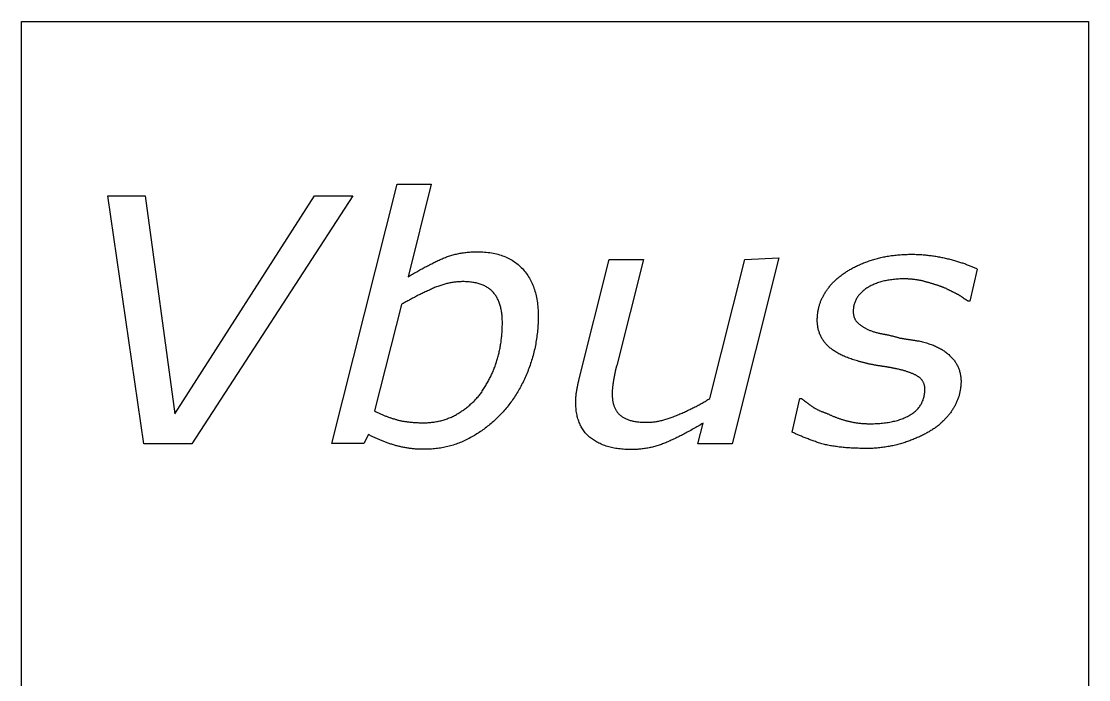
# Model space of a CAD drawing. Extents: x 0.06 to 4.03, y 0.06 to 10.05.
# Drawn here: x 0.061 to 2.026, y 7.931 to 9.143 of the extents above; entities that cross this region are included whole.
import ezdxf

# ---------------------------------------------------------------- set-up
doc = ezdxf.new("R2010")
doc.units = 0
doc.layers.add('CAPA_1', color=7, linetype='CONTINUOUS')

msp = doc.modelspace()

# ---------------------------------------------------------------- linework, layer by layer
at = {"layer": 'CAPA_1', "color": 7}
for points in [[(0.0615, 9.143), (2.0257, 9.143), (2.0257, 0.0605), (0.0615, 0.0605)], [(0.6715, 8.8219), (0.3752, 8.3655), (0.2869, 8.3655), (0.2207, 8.8219), (0.2896, 8.8219), (0.3441, 8.4209), (0.6009, 8.8219)]]:
    msp.add_lwpolyline(points, close=True, dxfattribs=at)
for points in [[(0.7002, 8.3825), (0.6919, 8.3663), (0.633, 8.3663), (0.7531, 8.8432), (0.8159, 8.8432), (0.7731, 8.6728)], [(0.7731, 8.6728), (0.7751, 8.674), (0.7771, 8.6752), (0.7791, 8.6764), (0.7811, 8.6776), (0.7831, 8.6788), (0.7851, 8.6799), (0.7871, 8.6811), (0.7891, 8.6822), (0.7911, 8.6834), (0.7931, 8.6845), (0.795, 8.6856), (0.797, 8.6867), (0.799, 8.6878), (0.801, 8.6888), (0.8029, 8.6899), (0.8049, 8.691), (0.8068, 8.692), (0.8088, 8.693), (0.8108, 8.694), (0.8127, 8.695), (0.8147, 8.696), (0.8166, 8.697), (0.8186, 8.698), (0.8205, 8.699), (0.8224, 8.6999), (0.8244, 8.7008), (0.8263, 8.7018), (0.8282, 8.7027), (0.8302, 8.7036), (0.8321, 8.7045), (0.834, 8.7054)], [(0.834, 8.7054), (0.8359, 8.7062), (0.8379, 8.7071), (0.8398, 8.7079), (0.8418, 8.7086), (0.8438, 8.7094), (0.8458, 8.7101), (0.8478, 8.7108), (0.8498, 8.7115), (0.8518, 8.7121), (0.8539, 8.7127), (0.856, 8.7133), (0.858, 8.7138), (0.8601, 8.7144), (0.8623, 8.7148), (0.8644, 8.7153), (0.8665, 8.7158), (0.8687, 8.7162), (0.8708, 8.7165), (0.873, 8.7169), (0.8752, 8.7172), (0.8774, 8.7175), (0.8796, 8.7178), (0.8819, 8.718), (0.8841, 8.7182), (0.8864, 8.7184), (0.8886, 8.7186), (0.8909, 8.7187), (0.8932, 8.7188), (0.8955, 8.7189), (0.8979, 8.7189), (0.9002, 8.7189)], [(0.9002, 8.7189), (0.9037, 8.7189), (0.9071, 8.7188), (0.9105, 8.7186), (0.9139, 8.7184), (0.9171, 8.7181), (0.9204, 8.7178), (0.9235, 8.7174), (0.9266, 8.7169), (0.9297, 8.7163), (0.9327, 8.7157), (0.9357, 8.715), (0.9386, 8.7143), (0.9414, 8.7135), (0.9442, 8.7126), (0.9469, 8.7117), (0.9496, 8.7107), (0.9523, 8.7096), (0.9548, 8.7085), (0.9574, 8.7073), (0.9598, 8.7061), (0.9623, 8.7047), (0.9646, 8.7033), (0.9669, 8.7019), (0.9692, 8.7004), (0.9714, 8.6988), (0.9735, 8.6972), (0.9756, 8.6955), (0.9777, 8.6937), (0.9797, 8.6919), (0.9816, 8.69), (0.9835, 8.688)], [(1.0875, 8.4824), (1.1433, 8.7047), (1.2062, 8.7047), (1.1571, 8.5099)], [(1.4557, 8.7079), (1.3694, 8.3655), (1.3065, 8.3655), (1.3162, 8.4035)], [(1.3286, 8.4491), (1.3928, 8.7047), (1.4557, 8.7079)], [(1.5714, 8.6763), (1.5728, 8.6774), (1.5742, 8.6784), (1.5757, 8.6794), (1.5771, 8.6805), (1.5786, 8.6815), (1.5801, 8.6824), (1.5817, 8.6834), (1.5832, 8.6844), (1.5848, 8.6853), (1.5864, 8.6863), (1.5881, 8.6872), (1.5897, 8.6881), (1.5914, 8.6891), (1.5931, 8.6899), (1.5949, 8.6908), (1.5966, 8.6917), (1.5984, 8.6926), (1.6002, 8.6934), (1.602, 8.6943), (1.6039, 8.6951), (1.6058, 8.6959), (1.6077, 8.6967), (1.6096, 8.6975), (1.6116, 8.6983), (1.6135, 8.6991), (1.6155, 8.6998), (1.6176, 8.7006), (1.6196, 8.7013), (1.6217, 8.7021), (1.6238, 8.7028), (1.6259, 8.7035)], [(1.6259, 8.7035), (1.6281, 8.7042), (1.6302, 8.7048), (1.6324, 8.7055), (1.6346, 8.7061), (1.6368, 8.7067), (1.639, 8.7073), (1.6412, 8.7078), (1.6435, 8.7084), (1.6458, 8.7089), (1.648, 8.7094), (1.6503, 8.7098), (1.6526, 8.7103), (1.655, 8.7107), (1.6573, 8.7111), (1.6597, 8.7115), (1.662, 8.7118), (1.6644, 8.7121), (1.6668, 8.7124), (1.6693, 8.7127), (1.6717, 8.713), (1.6741, 8.7132), (1.6766, 8.7134), (1.6791, 8.7136), (1.6816, 8.7138), (1.6841, 8.7139), (1.6866, 8.7141), (1.6892, 8.7142), (1.6917, 8.7142), (1.6943, 8.7143), (1.6969, 8.7143), (1.6995, 8.7143)], [(1.6995, 8.7143), (1.7016, 8.7143), (1.7038, 8.7143), (1.706, 8.7143), (1.7081, 8.7142), (1.7103, 8.7141), (1.7124, 8.714), (1.7146, 8.7139), (1.7167, 8.7138), (1.7189, 8.7137), (1.721, 8.7135), (1.7232, 8.7133), (1.7253, 8.7131), (1.7275, 8.7129), (1.7296, 8.7127), (1.7318, 8.7124), (1.7339, 8.7122), (1.7361, 8.7119), (1.7382, 8.7116), (1.7404, 8.7113), (1.7425, 8.711), (1.7446, 8.7106), (1.7468, 8.7102), (1.7489, 8.7099), (1.7511, 8.7095), (1.7532, 8.709), (1.7553, 8.7086), (1.7575, 8.7082), (1.7596, 8.7077), (1.7618, 8.7072), (1.7639, 8.7067), (1.766, 8.7062)], [(1.766, 8.7062), (1.7682, 8.7057), (1.7703, 8.7051), (1.7724, 8.7046), (1.7745, 8.7041), (1.7765, 8.7035), (1.7785, 8.7029), (1.7805, 8.7024), (1.7825, 8.7018), (1.7844, 8.7012), (1.7863, 8.7007), (1.7882, 8.7001), (1.7901, 8.6995), (1.7919, 8.6989), (1.7937, 8.6983), (1.7955, 8.6977), (1.7973, 8.6971), (1.799, 8.6965), (1.8007, 8.6958), (1.8024, 8.6952), (1.804, 8.6946), (1.8057, 8.6939), (1.8073, 8.6933), (1.8088, 8.6926), (1.8104, 8.692), (1.8119, 8.6913), (1.8134, 8.6906), (1.8149, 8.69), (1.8164, 8.6893), (1.8178, 8.6886), (1.8192, 8.6879), (1.8205, 8.6872)], [(0.9835, 8.688), (0.9853, 8.686), (0.9871, 8.6839), (0.9888, 8.6818), (0.9905, 8.6796), (0.9921, 8.6774), (0.9937, 8.6751), (0.9951, 8.6727), (0.9966, 8.6704), (0.9979, 8.6679), (0.9992, 8.6654), (1.0005, 8.6629), (1.0017, 8.6603), (1.0028, 8.6577), (1.0038, 8.655), (1.0048, 8.6522), (1.0058, 8.6494), (1.0067, 8.6465), (1.0075, 8.6436), (1.0082, 8.6407), (1.0089, 8.6377), (1.0096, 8.6346), (1.0101, 8.6315), (1.0106, 8.6283), (1.0111, 8.6251), (1.0115, 8.6219), (1.0118, 8.6185), (1.0121, 8.6152), (1.0123, 8.6117), (1.0125, 8.6083), (1.0126, 8.6047), (1.0126, 8.6011)], [(1.8205, 8.6872), (1.8072, 8.6283), (1.8038, 8.6283)], [(0.8738, 8.664), (0.872, 8.664), (0.8702, 8.6639), (0.8684, 8.6638), (0.8666, 8.6637), (0.8648, 8.6636), (0.863, 8.6635), (0.8612, 8.6633), (0.8593, 8.6631), (0.8575, 8.6628), (0.8557, 8.6626), (0.8539, 8.6623), (0.852, 8.6619), (0.8502, 8.6616), (0.8483, 8.6612), (0.8465, 8.6608), (0.8446, 8.6604), (0.8428, 8.6599), (0.8409, 8.6594), (0.839, 8.6589), (0.8372, 8.6583), (0.8353, 8.6577), (0.8334, 8.6571), (0.8315, 8.6565), (0.8296, 8.6558), (0.8277, 8.6551), (0.8258, 8.6544), (0.8239, 8.6537), (0.822, 8.6529), (0.8201, 8.6521), (0.8182, 8.6513), (0.8163, 8.6504)], [(0.9293, 8.645), (0.9282, 8.6462), (0.927, 8.6473), (0.9258, 8.6485), (0.9245, 8.6496), (0.9232, 8.6506), (0.9218, 8.6516), (0.9204, 8.6526), (0.919, 8.6535), (0.9175, 8.6544), (0.9159, 8.6553), (0.9144, 8.6561), (0.9127, 8.6568), (0.9111, 8.6576), (0.9094, 8.6583), (0.9076, 8.6589), (0.9058, 8.6595), (0.904, 8.6601), (0.9021, 8.6606), (0.9002, 8.6611), (0.8982, 8.6616), (0.8962, 8.662), (0.8942, 8.6624), (0.8921, 8.6627), (0.89, 8.663), (0.8878, 8.6633), (0.8856, 8.6635), (0.8833, 8.6637), (0.881, 8.6638), (0.8786, 8.6639), (0.8762, 8.664), (0.8738, 8.664)], [(1.5376, 8.6381), (1.5384, 8.6395), (1.5391, 8.6409), (1.5399, 8.6422), (1.5407, 8.6436), (1.5416, 8.645), (1.5424, 8.6463), (1.5433, 8.6476), (1.5442, 8.6489), (1.5452, 8.6503), (1.5461, 8.6516), (1.5471, 8.6528), (1.5481, 8.6541), (1.5491, 8.6554), (1.5501, 8.6566), (1.5512, 8.6579), (1.5523, 8.6591), (1.5534, 8.6603), (1.5545, 8.6616), (1.5557, 8.6628), (1.5569, 8.6639), (1.5581, 8.6651), (1.5593, 8.6663), (1.5606, 8.6675), (1.5618, 8.6686), (1.5631, 8.6697), (1.5645, 8.6709), (1.5658, 8.672), (1.5672, 8.6731), (1.5686, 8.6742), (1.57, 8.6753), (1.5714, 8.6763)], [(1.6864, 8.669), (1.6838, 8.669), (1.6811, 8.669), (1.6785, 8.6689), (1.6759, 8.6687), (1.6734, 8.6686), (1.6708, 8.6684), (1.6684, 8.6682), (1.6659, 8.6679), (1.6635, 8.6676), (1.6611, 8.6673), (1.6588, 8.667), (1.6564, 8.6666), (1.6541, 8.6662), (1.6519, 8.6657), (1.6497, 8.6652), (1.6475, 8.6647), (1.6453, 8.6641), (1.6432, 8.6635), (1.6411, 8.6629), (1.639, 8.6622), (1.637, 8.6615), (1.635, 8.6608), (1.6331, 8.6601), (1.6311, 8.6593), (1.6292, 8.6584), (1.6274, 8.6576), (1.6255, 8.6567), (1.6237, 8.6557), (1.622, 8.6548), (1.6203, 8.6538), (1.6186, 8.6527)], [(1.7262, 8.6636), (1.725, 8.6639), (1.7238, 8.6643), (1.7225, 8.6646), (1.7213, 8.6649), (1.72, 8.6652), (1.7188, 8.6655), (1.7175, 8.6658), (1.7163, 8.666), (1.715, 8.6663), (1.7138, 8.6665), (1.7125, 8.6668), (1.7112, 8.667), (1.71, 8.6672), (1.7087, 8.6674), (1.7074, 8.6676), (1.7061, 8.6677), (1.7048, 8.6679), (1.7035, 8.6681), (1.7022, 8.6682), (1.7009, 8.6683), (1.6996, 8.6685), (1.6983, 8.6686), (1.697, 8.6687), (1.6957, 8.6687), (1.6944, 8.6688), (1.6931, 8.6689), (1.6918, 8.6689), (1.6904, 8.669), (1.6891, 8.669), (1.6878, 8.669), (1.6864, 8.669)], [(1.76, 8.6527), (1.7591, 8.6531), (1.7581, 8.6534), (1.7572, 8.6538), (1.7562, 8.6541), (1.7552, 8.6545), (1.7543, 8.6548), (1.7533, 8.6552), (1.7523, 8.6555), (1.7512, 8.6559), (1.7502, 8.6562), (1.7492, 8.6566), (1.7481, 8.6569), (1.7471, 8.6573), (1.746, 8.6576), (1.7449, 8.658), (1.7438, 8.6583), (1.7427, 8.6587), (1.7416, 8.659), (1.7405, 8.6594), (1.7394, 8.6597), (1.7382, 8.6601), (1.7371, 8.6604), (1.7359, 8.6608), (1.7347, 8.6611), (1.7336, 8.6615), (1.7324, 8.6618), (1.7312, 8.6622), (1.7299, 8.6625), (1.7287, 8.6629), (1.7275, 8.6632), (1.7262, 8.6636)], [(0.8163, 8.6504), (0.8144, 8.6495), (0.8125, 8.6486), (0.8106, 8.6478), (0.8087, 8.6469), (0.8068, 8.646), (0.8049, 8.6451), (0.803, 8.6442), (0.8012, 8.6433), (0.7993, 8.6424), (0.7975, 8.6415), (0.7957, 8.6406), (0.7938, 8.6397), (0.792, 8.6388), (0.7902, 8.6379), (0.7884, 8.637), (0.7866, 8.636), (0.7848, 8.6351), (0.7831, 8.6342), (0.7813, 8.6333), (0.7795, 8.6323), (0.7778, 8.6314), (0.7761, 8.6305), (0.7743, 8.6295), (0.7726, 8.6286), (0.7709, 8.6276), (0.7692, 8.6267), (0.7675, 8.6257), (0.7658, 8.6248), (0.7641, 8.6238), (0.7624, 8.6229), (0.7608, 8.6219)], [(0.9467, 8.5888), (0.9467, 8.5911), (0.9466, 8.5934), (0.9465, 8.5957), (0.9464, 8.5979), (0.9463, 8.6001), (0.9461, 8.6023), (0.9458, 8.6044), (0.9455, 8.6065), (0.9452, 8.6085), (0.9449, 8.6105), (0.9445, 8.6125), (0.9441, 8.6145), (0.9436, 8.6164), (0.9432, 8.6183), (0.9426, 8.6201), (0.9421, 8.6219), (0.9415, 8.6237), (0.9408, 8.6254), (0.9402, 8.6272), (0.9395, 8.6288), (0.9387, 8.6305), (0.9379, 8.6321), (0.9371, 8.6336), (0.9363, 8.6352), (0.9354, 8.6367), (0.9345, 8.6382), (0.9335, 8.6396), (0.9325, 8.641), (0.9315, 8.6423), (0.9304, 8.6437), (0.9293, 8.645)], [(1.6186, 8.6527), (1.6169, 8.6517), (1.6153, 8.6506), (1.6137, 8.6495), (1.6123, 8.6483), (1.6108, 8.6472), (1.6094, 8.646), (1.6081, 8.6448), (1.6068, 8.6436), (1.6056, 8.6423), (1.6044, 8.6411), (1.6033, 8.6398), (1.6023, 8.6385), (1.6013, 8.6371), (1.6003, 8.6358), (1.5994, 8.6344), (1.5986, 8.633), (1.5978, 8.6315), (1.5971, 8.6301), (1.5964, 8.6286), (1.5958, 8.6271), (1.5952, 8.6256), (1.5947, 8.624), (1.5942, 8.6224), (1.5938, 8.6209), (1.5934, 8.6192), (1.5931, 8.6176), (1.5929, 8.6159), (1.5927, 8.6142), (1.5926, 8.6125), (1.5925, 8.6108), (1.5925, 8.609)], [(1.7874, 8.6392), (1.7867, 8.6395), (1.786, 8.6399), (1.7853, 8.6402), (1.7846, 8.6406), (1.7838, 8.641), (1.7831, 8.6414), (1.7823, 8.6418), (1.7815, 8.6421), (1.7807, 8.6425), (1.7799, 8.643), (1.7791, 8.6434), (1.7782, 8.6438), (1.7774, 8.6442), (1.7765, 8.6446), (1.7757, 8.6451), (1.7748, 8.6455), (1.7739, 8.6459), (1.773, 8.6464), (1.7721, 8.6468), (1.7711, 8.6473), (1.7702, 8.6478), (1.7692, 8.6482), (1.7682, 8.6487), (1.7673, 8.6492), (1.7663, 8.6497), (1.7652, 8.6502), (1.7642, 8.6507), (1.7632, 8.6512), (1.7621, 8.6517), (1.7611, 8.6522), (1.76, 8.6527)], [(1.5263, 8.5933), (1.5263, 8.5949), (1.5263, 8.5964), (1.5264, 8.598), (1.5264, 8.5995), (1.5266, 8.6011), (1.5267, 8.6026), (1.5268, 8.6041), (1.527, 8.6056), (1.5272, 8.6071), (1.5274, 8.6086), (1.5277, 8.6101), (1.528, 8.6116), (1.5283, 8.6131), (1.5286, 8.6145), (1.5289, 8.616), (1.5293, 8.6174), (1.5297, 8.6189), (1.5301, 8.6203), (1.5305, 8.6217), (1.531, 8.6231), (1.5315, 8.6245), (1.532, 8.6259), (1.5325, 8.6273), (1.5331, 8.6287), (1.5336, 8.6301), (1.5343, 8.6314), (1.5349, 8.6328), (1.5355, 8.6341), (1.5362, 8.6354), (1.5369, 8.6368), (1.5376, 8.6381)], [(1.8038, 8.6283), (1.8035, 8.6285), (1.8031, 8.6287), (1.8027, 8.6289), (1.8023, 8.6291), (1.8019, 8.6293), (1.8015, 8.6296), (1.8011, 8.6298), (1.8007, 8.6301), (1.8002, 8.6303), (1.7998, 8.6306), (1.7993, 8.6309), (1.7988, 8.6312), (1.7983, 8.6315), (1.7978, 8.6319), (1.7973, 8.6322), (1.7968, 8.6326), (1.7962, 8.6329), (1.7957, 8.6333), (1.7951, 8.6337), (1.7946, 8.6341), (1.794, 8.6345), (1.7934, 8.6349), (1.7928, 8.6353), (1.7921, 8.6358), (1.7915, 8.6362), (1.7908, 8.6367), (1.7902, 8.6372), (1.7895, 8.6376), (1.7888, 8.6381), (1.7881, 8.6386), (1.7874, 8.6392)], [(0.7608, 8.6219), (0.7116, 8.426)], [(1.5925, 8.609), (1.5925, 8.608), (1.5925, 8.607), (1.5926, 8.606), (1.5927, 8.605), (1.5928, 8.604), (1.5929, 8.603), (1.5931, 8.6021), (1.5933, 8.6012), (1.5935, 8.6003), (1.5938, 8.5994), (1.5941, 8.5985), (1.5944, 8.5977), (1.5947, 8.5968), (1.5951, 8.596), (1.5954, 8.5952), (1.5959, 8.5944), (1.5963, 8.5936), (1.5968, 8.5929), (1.5972, 8.5921), (1.5978, 8.5914), (1.5983, 8.5907), (1.5989, 8.59), (1.5995, 8.5894), (1.6001, 8.5887), (1.6007, 8.5881), (1.6014, 8.5875), (1.6021, 8.5869), (1.6028, 8.5863), (1.6036, 8.5857), (1.6044, 8.5852), (1.6052, 8.5846)], [(0.9373, 8.5207), (0.9379, 8.5227), (0.9385, 8.5248), (0.9391, 8.5269), (0.9396, 8.529), (0.9401, 8.5311), (0.9406, 8.5332), (0.9411, 8.5353), (0.9415, 8.5375), (0.942, 8.5396), (0.9424, 8.5418), (0.9428, 8.5439), (0.9432, 8.5461), (0.9435, 8.5483), (0.9439, 8.5504), (0.9442, 8.5526), (0.9445, 8.5548), (0.9448, 8.557), (0.9451, 8.5592), (0.9453, 8.5615), (0.9455, 8.5637), (0.9457, 8.5659), (0.9459, 8.5682), (0.9461, 8.5704), (0.9462, 8.5727), (0.9464, 8.575), (0.9465, 8.5773), (0.9465, 8.5796), (0.9466, 8.5818), (0.9467, 8.5842), (0.9467, 8.5865), (0.9467, 8.5888)], [(1.0126, 8.5997), (1.0126, 8.5964), (1.0125, 8.5932), (1.0124, 8.59), (1.0123, 8.5868), (1.0121, 8.5837), (1.0119, 8.5805), (1.0117, 8.5773), (1.0114, 8.5742), (1.0111, 8.571), (1.0108, 8.5679), (1.0104, 8.5648), (1.01, 8.5617), (1.0096, 8.5586), (1.0091, 8.5555), (1.0086, 8.5524), (1.008, 8.5493), (1.0075, 8.5463), (1.0068, 8.5432), (1.0062, 8.5402), (1.0055, 8.5371), (1.0048, 8.5341), (1.004, 8.5311), (1.0032, 8.5281), (1.0024, 8.5251), (1.0015, 8.5221), (1.0006, 8.5191), (0.9996, 8.5162), (0.9987, 8.5132), (0.9977, 8.5103), (0.9966, 8.5073), (0.9955, 8.5044)], [(1.0126, 8.6011), (1.0126, 8.5997)], [(1.545, 8.5464), (1.5438, 8.5476), (1.5426, 8.5488), (1.5415, 8.5501), (1.5405, 8.5514), (1.5394, 8.5527), (1.5384, 8.554), (1.5375, 8.5554), (1.5366, 8.5568), (1.5357, 8.5581), (1.5348, 8.5595), (1.534, 8.561), (1.5333, 8.5624), (1.5326, 8.5639), (1.5319, 8.5653), (1.5312, 8.5668), (1.5306, 8.5683), (1.5301, 8.5699), (1.5295, 8.5714), (1.5291, 8.573), (1.5286, 8.5746), (1.5282, 8.5762), (1.5278, 8.5778), (1.5275, 8.5795), (1.5272, 8.5811), (1.527, 8.5828), (1.5267, 8.5845), (1.5266, 8.5862), (1.5264, 8.588), (1.5263, 8.5897), (1.5263, 8.5915), (1.5263, 8.5933)], [(1.6052, 8.5846), (1.606, 8.5839), (1.6069, 8.5832), (1.6078, 8.5826), (1.6087, 8.5819), (1.6096, 8.5813), (1.6106, 8.5806), (1.6116, 8.58), (1.6126, 8.5794), (1.6137, 8.5788), (1.6148, 8.5782), (1.6159, 8.5776), (1.617, 8.577), (1.6182, 8.5765), (1.6194, 8.5759), (1.6206, 8.5754), (1.6219, 8.5749), (1.6231, 8.5743), (1.6244, 8.5738), (1.6258, 8.5734), (1.6271, 8.5729), (1.6285, 8.5724), (1.6299, 8.5719), (1.6314, 8.5715), (1.6329, 8.5711), (1.6344, 8.5706), (1.6359, 8.5702), (1.6375, 8.5698), (1.639, 8.5694), (1.6407, 8.5691), (1.6423, 8.5687), (1.644, 8.5683)], [(1.644, 8.5683), (1.645, 8.5682), (1.6461, 8.568), (1.6472, 8.5678), (1.6482, 8.5676), (1.6493, 8.5674), (1.6504, 8.5672), (1.6514, 8.567), (1.6525, 8.5668), (1.6536, 8.5665), (1.6547, 8.5663), (1.6558, 8.5661), (1.6569, 8.5658), (1.6579, 8.5656), (1.659, 8.5653), (1.6601, 8.5651), (1.6612, 8.5648), (1.6623, 8.5645), (1.6634, 8.5643), (1.6646, 8.564), (1.6657, 8.5637), (1.6668, 8.5634), (1.6679, 8.5631), (1.669, 8.5628), (1.6701, 8.5625), (1.6713, 8.5622), (1.6724, 8.5619), (1.6735, 8.5615), (1.6747, 8.5612), (1.6758, 8.5609), (1.6769, 8.5605), (1.6781, 8.5602)], [(1.6028, 8.5173), (1.6003, 8.518), (1.5979, 8.5187), (1.5955, 8.5195), (1.5931, 8.5202), (1.5907, 8.521), (1.5885, 8.5218), (1.5862, 8.5226), (1.584, 8.5234), (1.5818, 8.5242), (1.5797, 8.5251), (1.5776, 8.5259), (1.5756, 8.5268), (1.5736, 8.5277), (1.5717, 8.5286), (1.5697, 8.5295), (1.5679, 8.5305), (1.5661, 8.5314), (1.5643, 8.5324), (1.5625, 8.5334), (1.5608, 8.5344), (1.5592, 8.5354), (1.5576, 8.5364), (1.556, 8.5375), (1.5545, 8.5385), (1.553, 8.5396), (1.5516, 8.5407), (1.5502, 8.5418), (1.5488, 8.5429), (1.5475, 8.544), (1.5462, 8.5452), (1.545, 8.5464)], [(1.6781, 8.5602), (1.6792, 8.56), (1.6804, 8.5598), (1.6816, 8.5597), (1.6827, 8.5595), (1.6839, 8.5593), (1.685, 8.5591), (1.6862, 8.559), (1.6873, 8.5588), (1.6884, 8.5586), (1.6896, 8.5584), (1.6907, 8.5583), (1.6919, 8.5581), (1.693, 8.5579), (1.6941, 8.5577), (1.6952, 8.5576), (1.6964, 8.5574), (1.6975, 8.5572), (1.6986, 8.557), (1.6997, 8.5569), (1.7008, 8.5567), (1.7019, 8.5565), (1.703, 8.5563), (1.7041, 8.5562), (1.7052, 8.556), (1.7063, 8.5558), (1.7074, 8.5556), (1.7085, 8.5555), (1.7096, 8.5553), (1.7107, 8.5551), (1.7118, 8.5549), (1.7129, 8.5548)], [(1.7129, 8.5548), (1.7153, 8.5542), (1.7178, 8.5537), (1.7202, 8.5531), (1.7225, 8.5525), (1.7249, 8.5518), (1.7271, 8.5512), (1.7294, 8.5505), (1.7316, 8.5498), (1.7337, 8.5491), (1.7359, 8.5483), (1.7379, 8.5476), (1.74, 8.5468), (1.742, 8.5459), (1.7439, 8.5451), (1.7459, 8.5442), (1.7477, 8.5433), (1.7496, 8.5424), (1.7514, 8.5415), (1.7531, 8.5405), (1.7548, 8.5395), (1.7565, 8.5385), (1.7581, 8.5375), (1.7597, 8.5364), (1.7613, 8.5353), (1.7628, 8.5342), (1.7643, 8.5331), (1.7657, 8.5319), (1.7671, 8.5308), (1.7685, 8.5296), (1.7698, 8.5283), (1.771, 8.5271)], [(1.771, 8.5271), (1.7723, 8.5258), (1.7735, 8.5246), (1.7747, 8.5233), (1.7758, 8.522), (1.7769, 8.5207), (1.7779, 8.5194), (1.779, 8.518), (1.7799, 8.5167), (1.7808, 8.5153), (1.7817, 8.5139), (1.7826, 8.5125), (1.7834, 8.511), (1.7841, 8.5096), (1.7848, 8.5081), (1.7855, 8.5066), (1.7862, 8.5051), (1.7868, 8.5036), (1.7873, 8.502), (1.7878, 8.5004), (1.7883, 8.4988), (1.7887, 8.4972), (1.7891, 8.4956), (1.7895, 8.494), (1.7898, 8.4923), (1.79, 8.4906), (1.7903, 8.4889), (1.7904, 8.4872), (1.7906, 8.4855), (1.7907, 8.4837), (1.7908, 8.4819), (1.7908, 8.4801)], [(0.9092, 8.4621), (0.9104, 8.4638), (0.9116, 8.4656), (0.9128, 8.4674), (0.9139, 8.4691), (0.915, 8.4709), (0.9161, 8.4727), (0.9172, 8.4745), (0.9183, 8.4764), (0.9193, 8.4782), (0.9204, 8.48), (0.9214, 8.4819), (0.9223, 8.4837), (0.9233, 8.4856), (0.9243, 8.4875), (0.9252, 8.4893), (0.9261, 8.4912), (0.927, 8.4931), (0.9278, 8.495), (0.9287, 8.497), (0.9295, 8.4989), (0.9303, 8.5008), (0.9311, 8.5028), (0.9319, 8.5047), (0.9326, 8.5067), (0.9334, 8.5087), (0.9341, 8.5106), (0.9348, 8.5126), (0.9354, 8.5146), (0.9361, 8.5166), (0.9367, 8.5187), (0.9373, 8.5207)], [(1.1571, 8.5099), (1.1569, 8.5091), (1.1567, 8.5084), (1.1565, 8.5077), (1.1563, 8.507), (1.1561, 8.5062), (1.1559, 8.5054), (1.1557, 8.5047), (1.1555, 8.5039), (1.1553, 8.5031), (1.1551, 8.5023), (1.155, 8.5015), (1.1548, 8.5006), (1.1546, 8.4998), (1.1544, 8.4989), (1.1542, 8.4981), (1.154, 8.4972), (1.1539, 8.4963), (1.1537, 8.4954), (1.1535, 8.4945), (1.1533, 8.4936), (1.1531, 8.4927), (1.1529, 8.4917), (1.1528, 8.4908), (1.1526, 8.4898), (1.1524, 8.4888), (1.1522, 8.4878), (1.1521, 8.4868), (1.1519, 8.4858), (1.1517, 8.4848), (1.1515, 8.4838), (1.1514, 8.4827)], [(1.6396, 8.5092), (1.6385, 8.5093), (1.6373, 8.5095), (1.6361, 8.5097), (1.635, 8.5099), (1.6338, 8.5101), (1.6326, 8.5103), (1.6314, 8.5105), (1.6303, 8.5108), (1.6291, 8.511), (1.6279, 8.5112), (1.6267, 8.5114), (1.6255, 8.5117), (1.6244, 8.5119), (1.6232, 8.5122), (1.622, 8.5124), (1.6208, 8.5127), (1.6196, 8.513), (1.6184, 8.5132), (1.6172, 8.5135), (1.616, 8.5138), (1.6148, 8.5141), (1.6137, 8.5144), (1.6125, 8.5147), (1.6113, 8.515), (1.6101, 8.5153), (1.6089, 8.5156), (1.6077, 8.516), (1.6065, 8.5163), (1.6052, 8.5166), (1.604, 8.517), (1.6028, 8.5173)], [(1.6711, 8.5037), (1.6702, 8.5039), (1.6694, 8.5041), (1.6685, 8.5043), (1.6676, 8.5044), (1.6667, 8.5046), (1.6658, 8.5048), (1.6649, 8.505), (1.664, 8.5051), (1.663, 8.5053), (1.6621, 8.5055), (1.6611, 8.5057), (1.6602, 8.5058), (1.6592, 8.506), (1.6582, 8.5062), (1.6572, 8.5064), (1.6562, 8.5065), (1.6551, 8.5067), (1.6541, 8.5069), (1.6531, 8.5071), (1.652, 8.5072), (1.6509, 8.5074), (1.6499, 8.5076), (1.6488, 8.5078), (1.6477, 8.5079), (1.6465, 8.5081), (1.6454, 8.5083), (1.6443, 8.5085), (1.6431, 8.5086), (1.642, 8.5088), (1.6408, 8.509), (1.6396, 8.5092)], [(0.9955, 8.5044), (0.9944, 8.5015), (0.9933, 8.4986), (0.9921, 8.4957), (0.9909, 8.4929), (0.9897, 8.4901), (0.9885, 8.4873), (0.9872, 8.4846), (0.986, 8.4819), (0.9847, 8.4792), (0.9833, 8.4765), (0.982, 8.4739), (0.9806, 8.4713), (0.9792, 8.4687), (0.9778, 8.4661), (0.9764, 8.4636), (0.9749, 8.4611), (0.9734, 8.4586), (0.9719, 8.4562), (0.9704, 8.4537), (0.9688, 8.4513), (0.9672, 8.449), (0.9656, 8.4466), (0.964, 8.4443), (0.9623, 8.442), (0.9606, 8.4398), (0.9589, 8.4375), (0.9572, 8.4353), (0.9554, 8.4332), (0.9537, 8.431), (0.9519, 8.4289), (0.95, 8.4268)], [(1.7105, 8.4902), (1.7096, 8.4907), (1.7087, 8.4912), (1.7078, 8.4917), (1.7068, 8.4922), (1.7058, 8.4927), (1.7048, 8.4932), (1.7037, 8.4937), (1.7026, 8.4942), (1.7015, 8.4947), (1.7004, 8.4951), (1.6993, 8.4956), (1.6981, 8.4961), (1.6969, 8.4965), (1.6957, 8.497), (1.6944, 8.4974), (1.6932, 8.4979), (1.6919, 8.4983), (1.6905, 8.4987), (1.6892, 8.4991), (1.6878, 8.4996), (1.6864, 8.5), (1.685, 8.5004), (1.6835, 8.5008), (1.6821, 8.5012), (1.6806, 8.5015), (1.6791, 8.5019), (1.6775, 8.5023), (1.6759, 8.5027), (1.6743, 8.503), (1.6727, 8.5034), (1.6711, 8.5037)], [(1.7242, 8.4657), (1.7242, 8.4668), (1.7242, 8.4678), (1.7241, 8.4688), (1.724, 8.4698), (1.7239, 8.4708), (1.7237, 8.4717), (1.7235, 8.4727), (1.7233, 8.4736), (1.7231, 8.4745), (1.7228, 8.4754), (1.7225, 8.4763), (1.7222, 8.4771), (1.7218, 8.478), (1.7214, 8.4788), (1.721, 8.4796), (1.7206, 8.4804), (1.7201, 8.4812), (1.7196, 8.4819), (1.7191, 8.4827), (1.7185, 8.4834), (1.7179, 8.4841), (1.7173, 8.4848), (1.7167, 8.4854), (1.716, 8.4861), (1.7153, 8.4867), (1.7146, 8.4873), (1.7138, 8.4879), (1.713, 8.4885), (1.7122, 8.4891), (1.7114, 8.4896), (1.7105, 8.4902)], [(1.0831, 8.4607), (1.0833, 8.4614), (1.0834, 8.4621), (1.0835, 8.4628), (1.0836, 8.4635), (1.0837, 8.4642), (1.0838, 8.4649), (1.084, 8.4656), (1.0841, 8.4663), (1.0842, 8.467), (1.0843, 8.4677), (1.0845, 8.4684), (1.0846, 8.4691), (1.0847, 8.4698), (1.0849, 8.4705), (1.085, 8.4712), (1.0851, 8.4719), (1.0853, 8.4726), (1.0854, 8.4733), (1.0856, 8.474), (1.0857, 8.4747), (1.0859, 8.4754), (1.086, 8.4761), (1.0862, 8.4768), (1.0863, 8.4775), (1.0865, 8.4782), (1.0867, 8.4789), (1.0868, 8.4796), (1.087, 8.4803), (1.0872, 8.481), (1.0873, 8.4817), (1.0875, 8.4824)], [(1.1514, 8.4827), (1.1512, 8.4817), (1.151, 8.4806), (1.1509, 8.4796), (1.1507, 8.4786), (1.1506, 8.4777), (1.1504, 8.4767), (1.1503, 8.4758), (1.1502, 8.4748), (1.15, 8.4739), (1.1499, 8.4731), (1.1498, 8.4722), (1.1497, 8.4713), (1.1496, 8.4705), (1.1495, 8.4697), (1.1494, 8.4689), (1.1493, 8.4681), (1.1492, 8.4673), (1.1492, 8.4665), (1.1491, 8.4658), (1.149, 8.4651), (1.149, 8.4644), (1.1489, 8.4637), (1.1489, 8.463), (1.1488, 8.4624), (1.1488, 8.4617), (1.1488, 8.4611), (1.1487, 8.4605), (1.1487, 8.4599), (1.1487, 8.4594), (1.1487, 8.4588), (1.1487, 8.4583)], [(1.7908, 8.4801), (1.7908, 8.4786), (1.7907, 8.477), (1.7907, 8.4754), (1.7906, 8.4739), (1.7905, 8.4723), (1.7903, 8.4708), (1.7901, 8.4692), (1.79, 8.4677), (1.7897, 8.4662), (1.7895, 8.4646), (1.7892, 8.4631), (1.7889, 8.4616), (1.7886, 8.4601), (1.7883, 8.4586), (1.7879, 8.4571), (1.7875, 8.4556), (1.7871, 8.4541), (1.7866, 8.4526), (1.7861, 8.4511), (1.7856, 8.4496), (1.7851, 8.4482), (1.7845, 8.4467), (1.784, 8.4452), (1.7834, 8.4438), (1.7827, 8.4423), (1.7821, 8.4409), (1.7814, 8.4394), (1.7807, 8.438), (1.7799, 8.4366), (1.7792, 8.4351), (1.7784, 8.4337)], [(0.8638, 8.4205), (0.8655, 8.4216), (0.8673, 8.4227), (0.869, 8.4238), (0.8707, 8.4249), (0.8724, 8.426), (0.874, 8.4271), (0.8757, 8.4283), (0.8773, 8.4295), (0.8789, 8.4307), (0.8805, 8.4319), (0.8821, 8.4331), (0.8836, 8.4344), (0.8851, 8.4356), (0.8866, 8.4369), (0.8881, 8.4382), (0.8896, 8.4395), (0.891, 8.4408), (0.8925, 8.4422), (0.8939, 8.4436), (0.8953, 8.4449), (0.8966, 8.4463), (0.898, 8.4477), (0.8993, 8.4492), (0.9006, 8.4506), (0.9019, 8.4521), (0.9032, 8.4536), (0.9044, 8.4551), (0.9057, 8.4566), (0.9069, 8.4581), (0.9081, 8.4597), (0.9093, 8.4612)], [(0.9093, 8.4612), (0.9092, 8.4621)], [(1.0818, 8.4417), (1.0818, 8.4424), (1.0818, 8.4431), (1.0818, 8.4438), (1.0818, 8.4445), (1.0818, 8.4452), (1.0819, 8.4458), (1.0819, 8.4465), (1.0819, 8.4472), (1.0819, 8.4478), (1.0819, 8.4485), (1.082, 8.4491), (1.082, 8.4497), (1.082, 8.4504), (1.0821, 8.451), (1.0821, 8.4516), (1.0822, 8.4522), (1.0822, 8.4528), (1.0823, 8.4534), (1.0823, 8.454), (1.0824, 8.4546), (1.0824, 8.4552), (1.0825, 8.4558), (1.0825, 8.4563), (1.0826, 8.4569), (1.0827, 8.4575), (1.0828, 8.458), (1.0828, 8.4586), (1.0829, 8.4591), (1.083, 8.4597), (1.0831, 8.4602), (1.0831, 8.4607)], [(1.1487, 8.4583), (1.1487, 8.4566), (1.1488, 8.4548), (1.1488, 8.4532), (1.1489, 8.4515), (1.1491, 8.4499), (1.1492, 8.4483), (1.1494, 8.4468), (1.1497, 8.4453), (1.1499, 8.4438), (1.1502, 8.4423), (1.1505, 8.4409), (1.1508, 8.4395), (1.1512, 8.4381), (1.1516, 8.4368), (1.1521, 8.4355), (1.1525, 8.4342), (1.153, 8.4329), (1.1535, 8.4317), (1.1541, 8.4305), (1.1547, 8.4294), (1.1553, 8.4282), (1.1559, 8.4271), (1.1566, 8.4261), (1.1573, 8.425), (1.158, 8.424), (1.1588, 8.4231), (1.1596, 8.4221), (1.1604, 8.4212), (1.1613, 8.4203), (1.1622, 8.4195), (1.1631, 8.4187)], [(1.2694, 8.4187), (1.2715, 8.4195), (1.2735, 8.4204), (1.2756, 8.4213), (1.2776, 8.4222), (1.2796, 8.4231), (1.2817, 8.424), (1.2837, 8.425), (1.2857, 8.4259), (1.2876, 8.4268), (1.2896, 8.4278), (1.2916, 8.4287), (1.2935, 8.4297), (1.2955, 8.4306), (1.2974, 8.4316), (1.2993, 8.4326), (1.3012, 8.4335), (1.3031, 8.4345), (1.305, 8.4355), (1.3069, 8.4365), (1.3088, 8.4375), (1.3106, 8.4385), (1.3125, 8.4396), (1.3143, 8.4406), (1.3161, 8.4416), (1.3179, 8.4427), (1.3197, 8.4437), (1.3215, 8.4448), (1.3233, 8.4458), (1.3251, 8.4469), (1.3269, 8.448), (1.3286, 8.4491)], [(1.4801, 8.387), (1.4941, 8.4487), (1.4975, 8.4487)], [(1.4975, 8.4487), (1.498, 8.4483), (1.4984, 8.4479), (1.4989, 8.4476), (1.4994, 8.4472), (1.4999, 8.4468), (1.5004, 8.4464), (1.5009, 8.4461), (1.5014, 8.4457), (1.5019, 8.4453), (1.5024, 8.4449), (1.503, 8.4445), (1.5035, 8.444), (1.5041, 8.4436), (1.5047, 8.4432), (1.5052, 8.4428), (1.5058, 8.4423), (1.5064, 8.4419), (1.507, 8.4414), (1.5076, 8.441), (1.5082, 8.4405), (1.5088, 8.4401), (1.5095, 8.4396), (1.5101, 8.4391), (1.5108, 8.4386), (1.5114, 8.4381), (1.5121, 8.4376), (1.5128, 8.4371), (1.5135, 8.4366), (1.5141, 8.4361), (1.5148, 8.4356), (1.5156, 8.4351)], [(1.6975, 8.4188), (1.6992, 8.4199), (1.7008, 8.421), (1.7024, 8.4221), (1.7039, 8.4232), (1.7054, 8.4244), (1.7068, 8.4256), (1.7082, 8.4269), (1.7095, 8.4282), (1.7108, 8.4295), (1.712, 8.4308), (1.7131, 8.4322), (1.7142, 8.4336), (1.7152, 8.435), (1.7162, 8.4364), (1.7171, 8.4379), (1.718, 8.4394), (1.7188, 8.441), (1.7195, 8.4426), (1.7202, 8.4442), (1.7209, 8.4458), (1.7214, 8.4475), (1.722, 8.4492), (1.7224, 8.4509), (1.7229, 8.4526), (1.7232, 8.4544), (1.7235, 8.4562), (1.7238, 8.4581), (1.724, 8.4599), (1.7241, 8.4619), (1.7242, 8.4638), (1.7242, 8.4657)], [(0.95, 8.4268), (0.9481, 8.4246), (0.9462, 8.4225), (0.9442, 8.4204), (0.9423, 8.4183), (0.9403, 8.4163), (0.9383, 8.4143), (0.9362, 8.4123), (0.9342, 8.4104), (0.9322, 8.4085), (0.9301, 8.4066), (0.928, 8.4048), (0.926, 8.403), (0.9239, 8.4012), (0.9217, 8.3994), (0.9196, 8.3977), (0.9175, 8.396), (0.9153, 8.3944), (0.9131, 8.3927), (0.9109, 8.3911), (0.9087, 8.3896), (0.9065, 8.388), (0.9043, 8.3865), (0.902, 8.3851), (0.8998, 8.3836), (0.8975, 8.3822), (0.8952, 8.3808), (0.8929, 8.3795), (0.8906, 8.3782), (0.8882, 8.3769), (0.8859, 8.3756), (0.8835, 8.3744)], [(1.1089, 8.3766), (1.1072, 8.378), (1.1055, 8.3795), (1.1039, 8.381), (1.1024, 8.3826), (1.1009, 8.3842), (1.0994, 8.3858), (1.098, 8.3875), (1.0967, 8.3893), (1.0955, 8.391), (1.0942, 8.3929), (1.0931, 8.3947), (1.092, 8.3967), (1.0909, 8.3986), (1.09, 8.4006), (1.089, 8.4027), (1.0882, 8.4048), (1.0873, 8.4069), (1.0866, 8.4091), (1.0859, 8.4114), (1.0852, 8.4137), (1.0846, 8.416), (1.0841, 8.4183), (1.0836, 8.4208), (1.0832, 8.4232), (1.0828, 8.4257), (1.0825, 8.4283), (1.0823, 8.4309), (1.0821, 8.4335), (1.0819, 8.4362), (1.0818, 8.439), (1.0818, 8.4417)], [(1.5156, 8.4351), (1.5163, 8.4346), (1.517, 8.434), (1.5178, 8.4335), (1.5186, 8.433), (1.5194, 8.4325), (1.5202, 8.432), (1.521, 8.4315), (1.5218, 8.4311), (1.5227, 8.4306), (1.5235, 8.4301), (1.5244, 8.4296), (1.5253, 8.4292), (1.5261, 8.4287), (1.527, 8.4283), (1.528, 8.4278), (1.5289, 8.4274), (1.5298, 8.427), (1.5308, 8.4265), (1.5318, 8.4261), (1.5327, 8.4257), (1.5337, 8.4253), (1.5347, 8.4249), (1.5357, 8.4245), (1.5368, 8.4241), (1.5378, 8.4237), (1.5389, 8.4233), (1.5399, 8.423), (1.541, 8.4226), (1.5421, 8.4222), (1.5432, 8.4219), (1.5443, 8.4215)], [(1.7784, 8.4337), (1.7776, 8.4323), (1.7768, 8.4309), (1.776, 8.4296), (1.7751, 8.4282), (1.7742, 8.4268), (1.7733, 8.4255), (1.7724, 8.4242), (1.7715, 8.4228), (1.7705, 8.4215), (1.7695, 8.4202), (1.7685, 8.4189), (1.7674, 8.4176), (1.7664, 8.4163), (1.7653, 8.4151), (1.7642, 8.4138), (1.763, 8.4125), (1.7619, 8.4113), (1.7607, 8.4101), (1.7595, 8.4088), (1.7583, 8.4076), (1.757, 8.4064), (1.7558, 8.4052), (1.7545, 8.404), (1.7531, 8.4029), (1.7518, 8.4017), (1.7504, 8.4006), (1.7491, 8.3994), (1.7477, 8.3983), (1.7462, 8.3971), (1.7448, 8.396), (1.7433, 8.3949)], [(0.7116, 8.426), (0.713, 8.4253), (0.7144, 8.4246), (0.7157, 8.4239), (0.7171, 8.4233), (0.7185, 8.4226), (0.7198, 8.422), (0.7212, 8.4213), (0.7226, 8.4207), (0.7239, 8.4201), (0.7253, 8.4195), (0.7266, 8.4189), (0.728, 8.4184), (0.7293, 8.4178), (0.7307, 8.4173), (0.732, 8.4167), (0.7333, 8.4162), (0.7347, 8.4157), (0.736, 8.4152), (0.7373, 8.4147), (0.7387, 8.4142), (0.74, 8.4137), (0.7413, 8.4133), (0.7426, 8.4128), (0.7439, 8.4124), (0.7453, 8.412), (0.7466, 8.4116), (0.7479, 8.4112), (0.7492, 8.4108), (0.7505, 8.4104), (0.7518, 8.41), (0.7531, 8.4097)], [(0.7531, 8.4097), (0.7544, 8.4093), (0.7557, 8.409), (0.7571, 8.4087), (0.7585, 8.4084), (0.7599, 8.4081), (0.7613, 8.4078), (0.7627, 8.4075), (0.7641, 8.4072), (0.7656, 8.407), (0.767, 8.4067), (0.7685, 8.4065), (0.77, 8.4063), (0.7715, 8.4061), (0.7731, 8.4059), (0.7746, 8.4057), (0.7762, 8.4055), (0.7778, 8.4054), (0.7794, 8.4052), (0.781, 8.4051), (0.7826, 8.4049), (0.7842, 8.4048), (0.7859, 8.4047), (0.7876, 8.4046), (0.7893, 8.4045), (0.791, 8.4045), (0.7927, 8.4044), (0.7944, 8.4043), (0.7962, 8.4043), (0.798, 8.4043), (0.7998, 8.4043), (0.8016, 8.4043)], [(0.8016, 8.4043), (0.8038, 8.4043), (0.806, 8.4043), (0.8082, 8.4044), (0.8104, 8.4045), (0.8126, 8.4047), (0.8148, 8.4049), (0.8169, 8.4051), (0.819, 8.4053), (0.8211, 8.4056), (0.8232, 8.4059), (0.8253, 8.4063), (0.8274, 8.4067), (0.8294, 8.4071), (0.8315, 8.4076), (0.8335, 8.4081), (0.8355, 8.4086), (0.8375, 8.4091), (0.8395, 8.4097), (0.8414, 8.4104), (0.8434, 8.411), (0.8453, 8.4117), (0.8472, 8.4125), (0.8491, 8.4132), (0.851, 8.414), (0.8529, 8.4148), (0.8547, 8.4157), (0.8566, 8.4166), (0.8584, 8.4175), (0.8602, 8.4185), (0.862, 8.4195), (0.8638, 8.4205)], [(1.1631, 8.4187), (1.164, 8.4178), (1.1651, 8.417), (1.1661, 8.4162), (1.1672, 8.4154), (1.1684, 8.4146), (1.1695, 8.4139), (1.1708, 8.4132), (1.172, 8.4126), (1.1733, 8.4119), (1.1747, 8.4113), (1.1761, 8.4107), (1.1775, 8.4102), (1.179, 8.4097), (1.1805, 8.4092), (1.1821, 8.4087), (1.1837, 8.4083), (1.1853, 8.4079), (1.187, 8.4075), (1.1888, 8.4071), (1.1906, 8.4068), (1.1924, 8.4065), (1.1942, 8.4062), (1.1961, 8.406), (1.1981, 8.4058), (1.2001, 8.4056), (1.2021, 8.4054), (1.2042, 8.4053), (1.2063, 8.4052), (1.2085, 8.4052), (1.2107, 8.4051), (1.2129, 8.4051)], [(1.2129, 8.4051), (1.2145, 8.4051), (1.2161, 8.4052), (1.2178, 8.4052), (1.2194, 8.4053), (1.2211, 8.4054), (1.2227, 8.4056), (1.2244, 8.4058), (1.2261, 8.406), (1.2279, 8.4062), (1.2296, 8.4065), (1.2313, 8.4068), (1.2331, 8.4071), (1.2349, 8.4075), (1.2367, 8.4079), (1.2385, 8.4083), (1.2403, 8.4087), (1.2422, 8.4092), (1.244, 8.4097), (1.2459, 8.4102), (1.2478, 8.4107), (1.2497, 8.4113), (1.2516, 8.4119), (1.2535, 8.4126), (1.2554, 8.4132), (1.2574, 8.4139), (1.2594, 8.4146), (1.2613, 8.4154), (1.2633, 8.4162), (1.2653, 8.417), (1.2674, 8.4178), (1.2694, 8.4187)], [(1.5443, 8.4215), (1.5453, 8.421), (1.5464, 8.4205), (1.5474, 8.42), (1.5484, 8.4195), (1.5495, 8.419), (1.5506, 8.4185), (1.5516, 8.418), (1.5527, 8.4175), (1.5538, 8.417), (1.5549, 8.4165), (1.556, 8.4161), (1.5571, 8.4156), (1.5583, 8.4152), (1.5594, 8.4147), (1.5605, 8.4143), (1.5617, 8.4138), (1.5629, 8.4134), (1.564, 8.413), (1.5652, 8.4126), (1.5664, 8.4121), (1.5676, 8.4117), (1.5688, 8.4113), (1.57, 8.4109), (1.5713, 8.4105), (1.5725, 8.4101), (1.5737, 8.4098), (1.575, 8.4094), (1.5763, 8.409), (1.5775, 8.4087), (1.5788, 8.4083), (1.5801, 8.4079)], [(1.5801, 8.4079), (1.5814, 8.4076), (1.5827, 8.4073), (1.5841, 8.4069), (1.5854, 8.4066), (1.5867, 8.4063), (1.5881, 8.406), (1.5894, 8.4058), (1.5908, 8.4055), (1.5922, 8.4052), (1.5935, 8.405), (1.5949, 8.4048), (1.5963, 8.4046), (1.5977, 8.4043), (1.5991, 8.4041), (1.6005, 8.404), (1.6019, 8.4038), (1.6033, 8.4036), (1.6047, 8.4035), (1.6061, 8.4033), (1.6075, 8.4032), (1.609, 8.4031), (1.6104, 8.403), (1.6118, 8.4029), (1.6133, 8.4028), (1.6147, 8.4027), (1.6162, 8.4027), (1.6177, 8.4026), (1.6191, 8.4026), (1.6206, 8.4025), (1.6221, 8.4025), (1.6236, 8.4025)], [(1.6236, 8.4025), (1.6266, 8.4025), (1.6296, 8.4026), (1.6325, 8.4027), (1.6354, 8.4028), (1.6383, 8.4029), (1.6411, 8.4031), (1.6438, 8.4033), (1.6465, 8.4036), (1.6492, 8.4039), (1.6519, 8.4042), (1.6545, 8.4046), (1.657, 8.405), (1.6595, 8.4054), (1.662, 8.4058), (1.6644, 8.4063), (1.6668, 8.4069), (1.6692, 8.4074), (1.6715, 8.408), (1.6737, 8.4086), (1.6759, 8.4093), (1.6781, 8.41), (1.6802, 8.4107), (1.6823, 8.4115), (1.6844, 8.4123), (1.6864, 8.4131), (1.6883, 8.414), (1.6902, 8.4149), (1.6921, 8.4158), (1.6939, 8.4168), (1.6957, 8.4178), (1.6975, 8.4188)], [(1.3162, 8.4035), (1.3139, 8.4021), (1.3116, 8.4007), (1.3094, 8.3993), (1.3071, 8.398), (1.3048, 8.3967), (1.3026, 8.3954), (1.3003, 8.3941), (1.2981, 8.3928), (1.2959, 8.3916), (1.2936, 8.3903), (1.2914, 8.3891), (1.2892, 8.3879), (1.287, 8.3867), (1.2849, 8.3856), (1.2827, 8.3844), (1.2805, 8.3833), (1.2784, 8.3822), (1.2763, 8.3811), (1.2741, 8.38), (1.272, 8.379), (1.2699, 8.3779), (1.2678, 8.3769), (1.2657, 8.3759), (1.2636, 8.3749), (1.2616, 8.3739), (1.2595, 8.373), (1.2575, 8.372), (1.2554, 8.3711), (1.2534, 8.3702), (1.2514, 8.3693), (1.2494, 8.3685)], [(1.7433, 8.3949), (1.7417, 8.3939), (1.7402, 8.3928), (1.7386, 8.3918), (1.737, 8.3908), (1.7354, 8.3898), (1.7337, 8.3888), (1.7321, 8.3878), (1.7304, 8.3869), (1.7287, 8.3859), (1.7269, 8.3849), (1.7252, 8.384), (1.7234, 8.3831), (1.7216, 8.3822), (1.7198, 8.3813), (1.718, 8.3804), (1.7161, 8.3795), (1.7142, 8.3786), (1.7123, 8.3777), (1.7104, 8.3769), (1.7085, 8.3761), (1.7065, 8.3752), (1.7045, 8.3744), (1.7025, 8.3736), (1.7005, 8.3728), (1.6985, 8.372), (1.6964, 8.3712), (1.6943, 8.3705), (1.6922, 8.3697), (1.6901, 8.369), (1.6879, 8.3682), (1.6858, 8.3675)], [(0.7464, 8.3635), (0.7447, 8.3641), (0.7431, 8.3646), (0.7415, 8.3651), (0.7398, 8.3657), (0.7382, 8.3662), (0.7366, 8.3668), (0.735, 8.3674), (0.7335, 8.3679), (0.7319, 8.3685), (0.7303, 8.3691), (0.7288, 8.3697), (0.7273, 8.3703), (0.7257, 8.3709), (0.7242, 8.3715), (0.7227, 8.3721), (0.7212, 8.3727), (0.7198, 8.3733), (0.7183, 8.3739), (0.7168, 8.3745), (0.7154, 8.3752), (0.714, 8.3758), (0.7125, 8.3765), (0.7111, 8.3771), (0.7097, 8.3778), (0.7083, 8.3784), (0.707, 8.3791), (0.7056, 8.3798), (0.7042, 8.3805), (0.7029, 8.3812), (0.7016, 8.3818), (0.7002, 8.3825)], [(0.8835, 8.3744), (0.8811, 8.3732), (0.8787, 8.372), (0.8763, 8.3709), (0.8739, 8.3698), (0.8714, 8.3688), (0.869, 8.3678), (0.8665, 8.3668), (0.864, 8.3659), (0.8615, 8.365), (0.859, 8.3641), (0.8564, 8.3633), (0.8539, 8.3625), (0.8513, 8.3618), (0.8487, 8.3611), (0.8461, 8.3605), (0.8435, 8.3599), (0.8408, 8.3593), (0.8382, 8.3587), (0.8355, 8.3582), (0.8328, 8.3578), (0.8301, 8.3574), (0.8274, 8.357), (0.8247, 8.3567), (0.8219, 8.3564), (0.8192, 8.3561), (0.8164, 8.3559), (0.8136, 8.3557), (0.8108, 8.3556), (0.8079, 8.3555), (0.8051, 8.3554), (0.8022, 8.3554)], [(1.1841, 8.3549), (1.1811, 8.3549), (1.178, 8.355), (1.175, 8.3551), (1.1721, 8.3552), (1.1692, 8.3555), (1.1663, 8.3557), (1.1635, 8.356), (1.1607, 8.3563), (1.158, 8.3567), (1.1553, 8.3571), (1.1526, 8.3576), (1.15, 8.3581), (1.1475, 8.3587), (1.1449, 8.3593), (1.1425, 8.36), (1.14, 8.3607), (1.1377, 8.3614), (1.1353, 8.3622), (1.133, 8.363), (1.1308, 8.3639), (1.1286, 8.3649), (1.1264, 8.3658), (1.1243, 8.3668), (1.1222, 8.3679), (1.1202, 8.369), (1.1182, 8.3702), (1.1162, 8.3714), (1.1143, 8.3726), (1.1125, 8.3739), (1.1107, 8.3752), (1.1089, 8.3766)], [(1.2494, 8.3685), (1.2474, 8.3676), (1.2454, 8.3668), (1.2434, 8.366), (1.2414, 8.3652), (1.2393, 8.3644), (1.2373, 8.3637), (1.2353, 8.363), (1.2332, 8.3624), (1.2312, 8.3617), (1.2291, 8.3611), (1.2271, 8.3605), (1.225, 8.36), (1.2229, 8.3595), (1.2208, 8.359), (1.2187, 8.3585), (1.2166, 8.3581), (1.2145, 8.3577), (1.2124, 8.3573), (1.2103, 8.3569), (1.2081, 8.3566), (1.206, 8.3563), (1.2038, 8.356), (1.2017, 8.3558), (1.1995, 8.3556), (1.1973, 8.3554), (1.1952, 8.3552), (1.193, 8.3551), (1.1908, 8.355), (1.1886, 8.3549), (1.1864, 8.3549), (1.1841, 8.3549)], [(1.5349, 8.3653), (1.5328, 8.366), (1.5308, 8.3667), (1.5287, 8.3674), (1.5267, 8.3681), (1.5247, 8.3688), (1.5227, 8.3695), (1.5207, 8.3702), (1.5187, 8.3709), (1.5168, 8.3716), (1.5149, 8.3723), (1.513, 8.373), (1.5112, 8.3737), (1.5093, 8.3744), (1.5075, 8.3751), (1.5057, 8.3758), (1.504, 8.3765), (1.5022, 8.3772), (1.5005, 8.3779), (1.4988, 8.3786), (1.4971, 8.3793), (1.4955, 8.38), (1.4938, 8.3807), (1.4922, 8.3814), (1.4906, 8.3821), (1.489, 8.3828), (1.4875, 8.3835), (1.486, 8.3842), (1.4845, 8.3849), (1.483, 8.3856), (1.4815, 8.3863), (1.4801, 8.387)], [(0.8022, 8.3554), (0.8003, 8.3554), (0.7984, 8.3554), (0.7965, 8.3555), (0.7946, 8.3555), (0.7927, 8.3556), (0.7909, 8.3557), (0.789, 8.3558), (0.7871, 8.3559), (0.7853, 8.3561), (0.7834, 8.3563), (0.7816, 8.3564), (0.7797, 8.3566), (0.7779, 8.3568), (0.7761, 8.3571), (0.7743, 8.3573), (0.7725, 8.3576), (0.7707, 8.3579), (0.7689, 8.3581), (0.7671, 8.3585), (0.7654, 8.3588), (0.7636, 8.3591), (0.7618, 8.3595), (0.7601, 8.3599), (0.7584, 8.3603), (0.7566, 8.3607), (0.7549, 8.3611), (0.7532, 8.3616), (0.7515, 8.362), (0.7498, 8.3625), (0.7481, 8.363), (0.7464, 8.3635)], [(1.6099, 8.3572), (1.6072, 8.3572), (1.6045, 8.3572), (1.6018, 8.3573), (1.5992, 8.3573), (1.5966, 8.3574), (1.594, 8.3575), (1.5914, 8.3576), (1.5889, 8.3577), (1.5863, 8.3579), (1.5838, 8.358), (1.5813, 8.3582), (1.5788, 8.3584), (1.5763, 8.3586), (1.5739, 8.3589), (1.5714, 8.3591), (1.569, 8.3594), (1.5666, 8.3596), (1.5642, 8.3599), (1.5619, 8.3603), (1.5595, 8.3606), (1.5572, 8.3609), (1.5549, 8.3613), (1.5526, 8.3617), (1.5503, 8.3621), (1.5481, 8.3625), (1.5459, 8.3629), (1.5436, 8.3634), (1.5414, 8.3638), (1.5393, 8.3643), (1.5371, 8.3648), (1.5349, 8.3653)], [(1.6858, 8.3675), (1.6836, 8.3668), (1.6814, 8.3662), (1.6792, 8.3655), (1.6769, 8.3649), (1.6747, 8.3643), (1.6724, 8.3637), (1.6701, 8.3632), (1.6678, 8.3626), (1.6655, 8.3621), (1.6631, 8.3616), (1.6607, 8.3612), (1.6584, 8.3607), (1.656, 8.3603), (1.6536, 8.3599), (1.6511, 8.3595), (1.6487, 8.3592), (1.6462, 8.3589), (1.6437, 8.3586), (1.6412, 8.3583), (1.6387, 8.358), (1.6362, 8.3578), (1.6336, 8.3576), (1.631, 8.3574), (1.6285, 8.3572), (1.6259, 8.3571), (1.6232, 8.3569), (1.6206, 8.3568), (1.6179, 8.3568), (1.6153, 8.3567), (1.6126, 8.3567), (1.6099, 8.3567)], [(1.6099, 8.3567), (1.6099, 8.3572)]]:
    msp.add_lwpolyline(points, dxfattribs=at)

doc.saveas('drawing.dxf')
